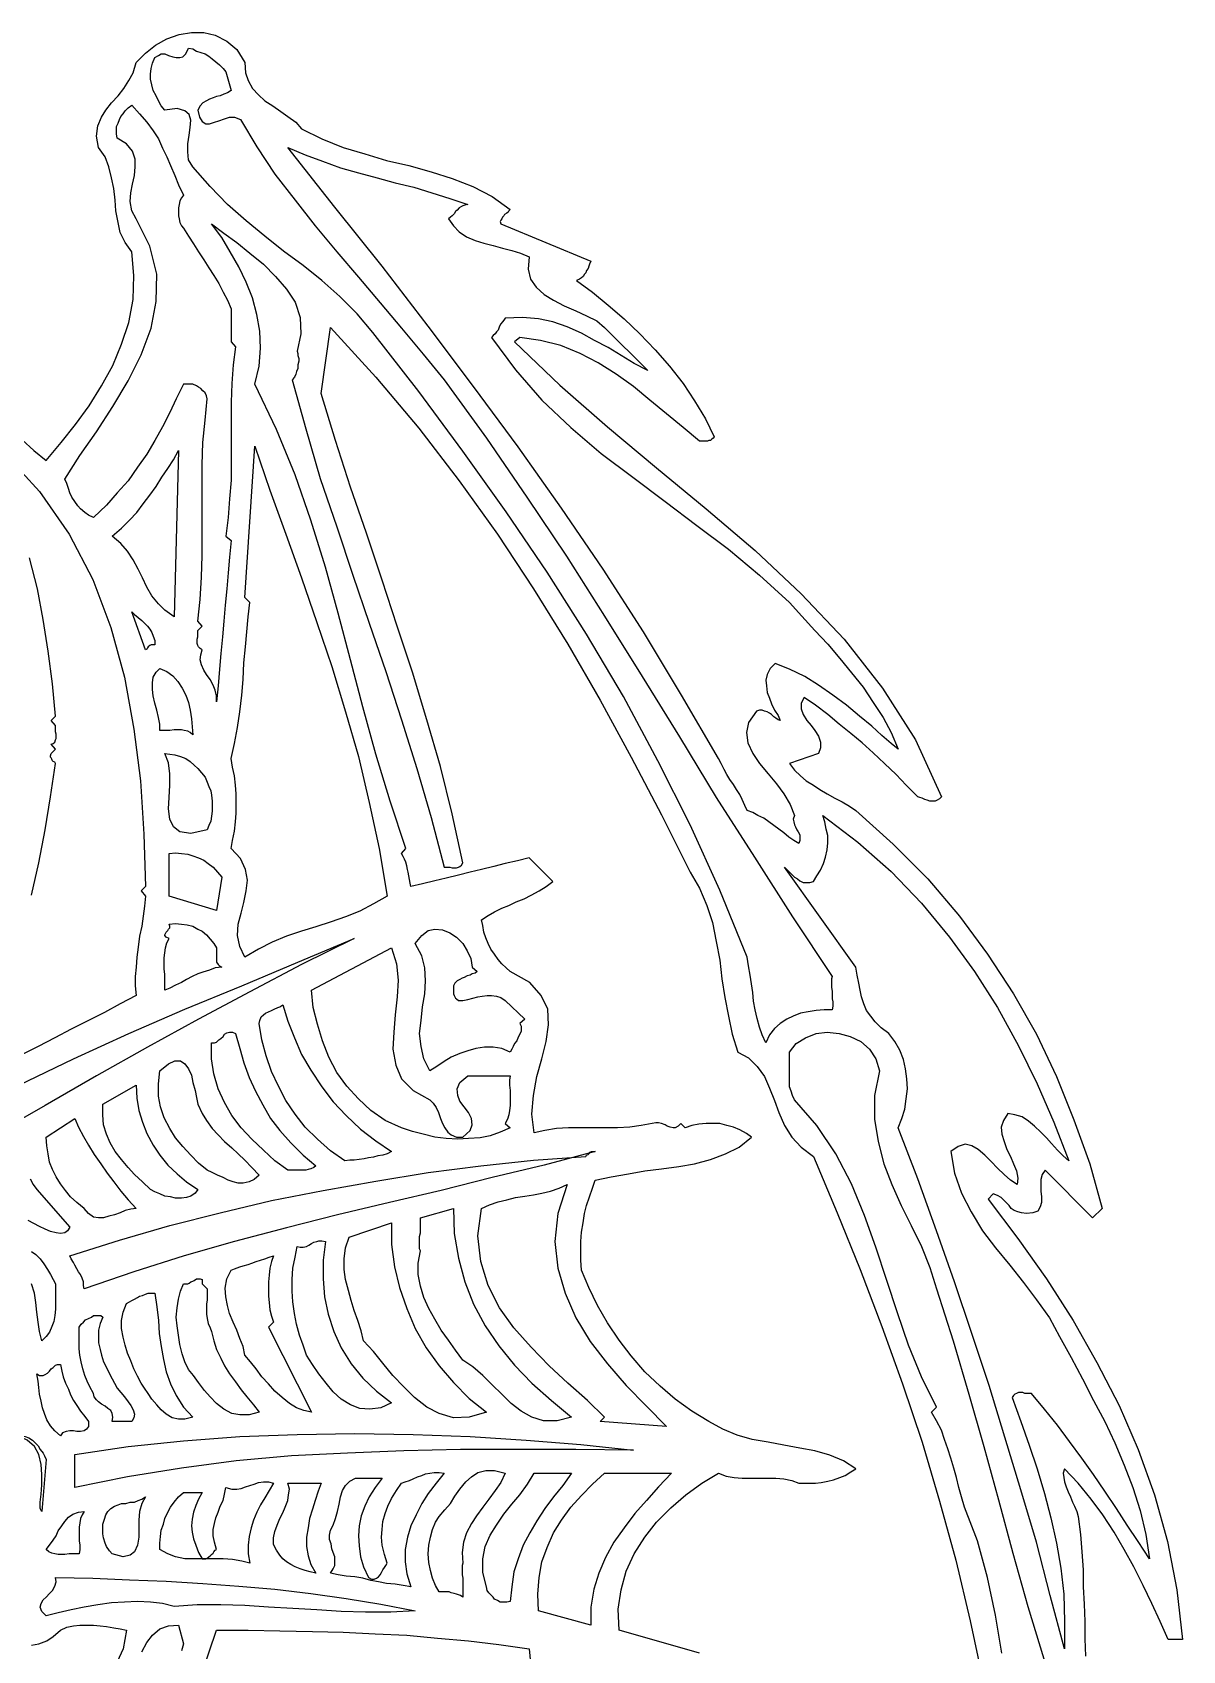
# Model space of a CAD drawing. Extents: x 0.03 to 4.81, y 0.03 to 9.13.
# Drawn here: x 3.158 to 4.756, y 6.879 to 9.127 of the extents above; entities that cross this region are included whole.
import ezdxf

# ---------------------------------------------------------------- set-up
doc = ezdxf.new("R2010")
doc.units = 0
doc.layers.add('1', color=7, linetype='Continuous')

msp = doc.modelspace()

# ---------------------------------------------------------------- linework, layer by layer
for points in [[(3.144, 8.561), (3.16, 8.546), (3.177, 8.532), (3.198, 8.557), (3.218, 8.582), (3.237, 8.608), (3.254, 8.636), (3.27, 8.664), (3.282, 8.694), (3.292, 8.724), (3.298, 8.756), (3.299, 8.789), (3.296, 8.822), (3.287, 8.835), (3.28, 8.849), (3.277, 8.863), (3.274, 8.879), (3.273, 8.894), (3.271, 8.91), (3.268, 8.925), (3.264, 8.94), (3.259, 8.954), (3.25, 8.967), (3.247, 8.983), (3.249, 8.997), (3.254, 9.009), (3.26, 9.019), (3.268, 9.029), (3.277, 9.039), (3.285, 9.049), (3.292, 9.06), (3.298, 9.071), (3.302, 9.085), (3.315, 9.098), (3.329, 9.109), (3.345, 9.118), (3.362, 9.124), (3.379, 9.127), (3.396, 9.127), (3.412, 9.123), (3.428, 9.115), (3.442, 9.103), (3.453, 9.085)], [(3.453, 9.085), (3.454, 9.071), (3.458, 9.06), (3.464, 9.049), (3.472, 9.04), (3.481, 9.032), (3.492, 9.025), (3.503, 9.017), (3.513, 9.01), (3.524, 9.002), (3.532, 8.993), (3.56, 8.979), (3.59, 8.967), (3.62, 8.958), (3.65, 8.949), (3.681, 8.942), (3.712, 8.933), (3.741, 8.924), (3.77, 8.913), (3.797, 8.899), (3.822, 8.881), (3.82, 8.879), (3.819, 8.877), (3.817, 8.876), (3.814, 8.874), (3.813, 8.872), (3.811, 8.87), (3.81, 8.868), (3.809, 8.866), (3.808, 8.864), (3.809, 8.861), (3.934, 8.809), (3.932, 8.805), (3.931, 8.802), (3.93, 8.799), (3.928, 8.796), (3.927, 8.793), (3.925, 8.791), (3.923, 8.788), (3.921, 8.786), (3.918, 8.784), (3.914, 8.782), (3.936, 8.766), (3.958, 8.748), (3.98, 8.729), (4.002, 8.708), (4.023, 8.686), (4.043, 8.663), (4.062, 8.639), (4.078, 8.615), (4.093, 8.59), (4.105, 8.565), (4.104, 8.563), (4.102, 8.562), (4.1, 8.56), (4.098, 8.56), (4.096, 8.559), (4.093, 8.559), (4.091, 8.559), (4.088, 8.559), (4.085, 8.559), (4.062, 8.578), (4.039, 8.597), (4.016, 8.616), (3.993, 8.635), (3.969, 8.652), (3.944, 8.668), (3.919, 8.681), (3.892, 8.692), (3.864, 8.699), (3.835, 8.703), (3.828, 8.697), (3.891, 8.637), (3.957, 8.579), (4.025, 8.522), (4.094, 8.465), (4.162, 8.407), (4.226, 8.347), (4.286, 8.284), (4.339, 8.216), (4.385, 8.144), (4.421, 8.065), (4.418, 8.062), (4.415, 8.06), (4.412, 8.059), (4.408, 8.059), (4.405, 8.059), (4.401, 8.06), (4.398, 8.061), (4.394, 8.063), (4.391, 8.064), (4.388, 8.065), (4.372, 8.081), (4.358, 8.096), (4.342, 8.111), (4.326, 8.126), (4.311, 8.14), (4.295, 8.153), (4.279, 8.166), (4.263, 8.179), (4.246, 8.192), (4.23, 8.203), (4.226, 8.195), (4.226, 8.187), (4.229, 8.179), (4.234, 8.171), (4.24, 8.164), (4.245, 8.157), (4.25, 8.149), (4.253, 8.141), (4.253, 8.133), (4.25, 8.125), (4.21, 8.111), (4.217, 8.102), (4.225, 8.094), (4.233, 8.087), (4.243, 8.081), (4.252, 8.075), (4.262, 8.069), (4.273, 8.063), (4.283, 8.058), (4.293, 8.052), (4.302, 8.046), (4.354, 7.999), (4.402, 7.951), (4.446, 7.899), (4.485, 7.846), (4.521, 7.791), (4.553, 7.735), (4.581, 7.676), (4.605, 7.616), (4.627, 7.555), (4.644, 7.493), (4.631, 7.48), (4.565, 7.546), (4.561, 7.54), (4.559, 7.533), (4.559, 7.525), (4.559, 7.517), (4.56, 7.509), (4.56, 7.501), (4.558, 7.495), (4.555, 7.489), (4.548, 7.487), (4.539, 7.486), (4.532, 7.487), (4.527, 7.488), (4.522, 7.49), (4.518, 7.493), (4.515, 7.497), (4.511, 7.501), (4.508, 7.504), (4.504, 7.508), (4.499, 7.511), (4.493, 7.513), (4.486, 7.506), (4.527, 7.451), (4.567, 7.395), (4.604, 7.337), (4.637, 7.279), (4.668, 7.219), (4.694, 7.158), (4.717, 7.095), (4.735, 7.03), (4.748, 6.963), (4.756, 6.894), (4.736, 6.894), (4.725, 6.919), (4.713, 6.944), (4.701, 6.969), (4.688, 6.995), (4.675, 7.019), (4.661, 7.043), (4.645, 7.067), (4.629, 7.089), (4.611, 7.111), (4.592, 7.131), (4.59, 7.125), (4.591, 7.119), (4.592, 7.113), (4.594, 7.106), (4.597, 7.099), (4.6, 7.092), (4.603, 7.085), (4.606, 7.079), (4.609, 7.072), (4.611, 7.065), (4.614, 7.04), (4.616, 7.016), (4.618, 6.991), (4.618, 6.967), (4.619, 6.943), (4.62, 6.919), (4.62, 6.895), (4.621, 6.871)]]:
    msp.add_lwpolyline(points)
at = {"layer": '1'}
for points in [[(3.427, 9.072), (3.434, 9.046), (3.429, 9.043), (3.424, 9.041), (3.419, 9.039), (3.414, 9.038), (3.409, 9.036), (3.404, 9.034), (3.4, 9.032), (3.395, 9.029), (3.391, 9.025), (3.388, 9.019), (3.39, 9.009), (3.394, 9.003), (3.399, 9), (3.404, 9), (3.411, 9.002), (3.417, 9.004), (3.425, 9.007), (3.432, 9.009), (3.439, 9.009), (3.447, 9.006), (3.47, 8.968), (3.495, 8.93), (3.523, 8.894), (3.551, 8.858), (3.581, 8.822), (3.611, 8.787), (3.641, 8.751), (3.671, 8.716), (3.701, 8.68), (3.73, 8.644), (3.789, 8.563), (3.845, 8.481), (3.9, 8.399), (3.953, 8.316), (4.005, 8.232), (4.057, 8.148), (4.108, 8.064), (4.161, 7.981), (4.214, 7.898), (4.269, 7.815), (4.268, 7.812), (4.268, 7.809), (4.268, 7.805), (4.268, 7.8), (4.269, 7.795), (4.269, 7.79), (4.269, 7.784), (4.27, 7.78), (4.27, 7.774), (4.269, 7.769), (4.258, 7.769), (4.247, 7.768), (4.236, 7.766), (4.225, 7.764), (4.215, 7.76), (4.206, 7.756), (4.197, 7.75), (4.189, 7.743), (4.182, 7.734), (4.177, 7.723), (4.172, 7.734), (4.168, 7.745), (4.165, 7.757), (4.162, 7.769), (4.16, 7.781), (4.159, 7.793), (4.157, 7.805), (4.155, 7.817), (4.153, 7.83), (4.151, 7.842), (4.113, 7.935), (4.072, 8.026), (4.027, 8.115), (3.979, 8.204), (3.928, 8.291), (3.873, 8.377), (3.816, 8.461), (3.756, 8.545), (3.695, 8.628), (3.631, 8.71), (3.609, 8.736), (3.585, 8.76), (3.56, 8.782), (3.534, 8.803), (3.507, 8.823), (3.481, 8.844), (3.455, 8.865), (3.429, 8.888), (3.405, 8.913), (3.381, 8.94), (3.375, 8.95), (3.374, 8.961), (3.374, 8.972), (3.376, 8.984), (3.377, 8.995), (3.378, 9.005), (3.376, 9.013), (3.37, 9.018), (3.359, 9.021), (3.342, 9.019), (3.337, 9.025), (3.333, 9.032), (3.33, 9.039), (3.326, 9.046), (3.324, 9.054), (3.322, 9.062), (3.322, 9.069), (3.323, 9.077), (3.325, 9.084), (3.328, 9.092), (3.333, 9.095), (3.337, 9.097), (3.342, 9.097), (3.347, 9.095), (3.353, 9.093), (3.358, 9.092), (3.363, 9.092), (3.367, 9.093), (3.371, 9.097), (3.375, 9.105), (3.381, 9.104), (3.386, 9.101), (3.392, 9.099), (3.398, 9.097), (3.403, 9.094), (3.408, 9.09), (3.413, 9.086), (3.418, 9.082), (3.423, 9.077), (3.427, 9.072)], [(3.368, 8.901), (3.365, 8.897), (3.363, 8.893), (3.362, 8.888), (3.361, 8.883), (3.361, 8.878), (3.361, 8.872), (3.362, 8.868), (3.363, 8.863), (3.365, 8.858), (3.368, 8.855), (3.375, 8.844), (3.382, 8.833), (3.389, 8.822), (3.396, 8.811), (3.403, 8.8), (3.41, 8.789), (3.417, 8.778), (3.423, 8.766), (3.429, 8.755), (3.434, 8.743), (3.434, 8.74), (3.434, 8.736), (3.434, 8.731), (3.434, 8.726), (3.434, 8.72), (3.434, 8.714), (3.434, 8.708), (3.434, 8.704), (3.434, 8.7), (3.434, 8.697), (3.44, 8.69), (3.437, 8.665), (3.435, 8.639), (3.434, 8.613), (3.434, 8.585), (3.434, 8.559), (3.434, 8.532), (3.434, 8.505), (3.432, 8.479), (3.43, 8.453), (3.427, 8.427), (3.434, 8.421), (3.432, 8.398), (3.43, 8.376), (3.428, 8.354), (3.426, 8.331), (3.424, 8.309), (3.422, 8.287), (3.42, 8.264), (3.418, 8.242), (3.416, 8.219), (3.414, 8.197), (3.414, 8.205), (3.412, 8.213), (3.409, 8.22), (3.405, 8.228), (3.4, 8.235), (3.396, 8.241), (3.393, 8.248), (3.391, 8.255), (3.392, 8.262), (3.394, 8.269), (3.391, 8.271), (3.389, 8.273), (3.388, 8.275), (3.387, 8.278), (3.387, 8.281), (3.387, 8.284), (3.388, 8.287), (3.388, 8.29), (3.388, 8.293), (3.388, 8.296), (3.394, 8.302), (3.388, 8.309), (3.391, 8.339), (3.393, 8.37), (3.394, 8.4), (3.394, 8.432), (3.394, 8.463), (3.394, 8.495), (3.394, 8.526), (3.395, 8.557), (3.398, 8.588), (3.401, 8.618), (3.4, 8.622), (3.398, 8.626), (3.395, 8.629), (3.392, 8.632), (3.389, 8.634), (3.386, 8.636), (3.381, 8.638), (3.377, 8.638), (3.373, 8.638), (3.368, 8.638), (3.358, 8.618), (3.349, 8.599), (3.339, 8.579), (3.328, 8.56), (3.317, 8.541), (3.304, 8.523), (3.291, 8.504), (3.276, 8.487), (3.261, 8.47), (3.243, 8.453), (3.236, 8.456), (3.231, 8.46), (3.225, 8.465), (3.221, 8.469), (3.217, 8.475), (3.213, 8.481), (3.21, 8.487), (3.208, 8.493), (3.206, 8.5), (3.203, 8.506), (3.224, 8.539), (3.247, 8.572), (3.27, 8.607), (3.291, 8.643), (3.309, 8.679), (3.323, 8.716), (3.33, 8.753), (3.331, 8.791), (3.321, 8.83), (3.302, 8.868), (3.296, 8.879), (3.294, 8.892), (3.295, 8.904), (3.297, 8.916), (3.3, 8.928), (3.301, 8.94), (3.301, 8.951), (3.297, 8.962), (3.289, 8.972), (3.276, 8.98), (3.275, 8.986), (3.275, 8.991), (3.275, 8.996), (3.277, 9.001), (3.279, 9.006), (3.281, 9.01), (3.284, 9.014), (3.287, 9.018), (3.291, 9.022), (3.296, 9.026), (3.307, 9.014), (3.317, 9.002), (3.326, 8.99), (3.333, 8.979), (3.339, 8.966), (3.345, 8.954), (3.35, 8.942), (3.356, 8.928), (3.361, 8.915), (3.368, 8.901)], [(3.763, 8.888), (3.759, 8.887), (3.756, 8.886), (3.754, 8.885), (3.751, 8.883), (3.748, 8.88), (3.746, 8.878), (3.744, 8.875), (3.741, 8.872), (3.739, 8.87), (3.736, 8.868), (3.743, 8.858), (3.751, 8.85), (3.761, 8.843), (3.773, 8.838), (3.785, 8.834), (3.798, 8.831), (3.811, 8.827), (3.824, 8.824), (3.836, 8.82), (3.848, 8.815), (3.847, 8.798), (3.85, 8.784), (3.858, 8.773), (3.869, 8.763), (3.882, 8.755), (3.897, 8.747), (3.913, 8.74), (3.928, 8.733), (3.942, 8.726), (3.953, 8.717), (4.013, 8.657), (3.994, 8.667), (3.976, 8.678), (3.958, 8.689), (3.939, 8.699), (3.921, 8.709), (3.901, 8.718), (3.881, 8.725), (3.861, 8.729), (3.839, 8.731), (3.815, 8.73), (3.813, 8.727), (3.811, 8.725), (3.809, 8.722), (3.807, 8.719), (3.806, 8.716), (3.805, 8.713), (3.803, 8.711), (3.801, 8.708), (3.798, 8.706), (3.796, 8.703), (3.829, 8.658), (3.866, 8.616), (3.906, 8.578), (3.948, 8.542), (3.992, 8.509), (4.037, 8.475), (4.081, 8.442), (4.125, 8.409), (4.168, 8.373), (4.21, 8.335), (4.227, 8.316), (4.245, 8.296), (4.263, 8.277), (4.28, 8.257), (4.296, 8.237), (4.312, 8.217), (4.326, 8.196), (4.34, 8.175), (4.351, 8.154), (4.361, 8.131), (4.351, 8.139), (4.338, 8.15), (4.324, 8.163), (4.307, 8.177), (4.289, 8.192), (4.27, 8.206), (4.25, 8.22), (4.231, 8.232), (4.21, 8.242), (4.19, 8.25), (4.183, 8.243), (4.179, 8.235), (4.177, 8.227), (4.178, 8.219), (4.179, 8.21), (4.182, 8.202), (4.185, 8.194), (4.189, 8.185), (4.194, 8.178), (4.197, 8.171), (4.194, 8.172), (4.191, 8.174), (4.188, 8.176), (4.185, 8.179), (4.182, 8.181), (4.179, 8.183), (4.175, 8.184), (4.172, 8.185), (4.168, 8.185), (4.164, 8.184), (4.153, 8.168), (4.15, 8.154), (4.152, 8.14), (4.159, 8.125), (4.168, 8.111), (4.18, 8.097), (4.192, 8.083), (4.202, 8.069), (4.211, 8.054), (4.217, 8.039), (4.215, 8.034), (4.216, 8.03), (4.217, 8.026), (4.218, 8.023), (4.22, 8.019), (4.222, 8.016), (4.224, 8.012), (4.224, 8.009), (4.224, 8.004), (4.223, 8), (4.216, 8.004), (4.209, 8.009), (4.202, 8.015), (4.195, 8.02), (4.188, 8.025), (4.181, 8.03), (4.174, 8.035), (4.166, 8.039), (4.159, 8.043), (4.151, 8.046), (4.148, 8.053), (4.144, 8.061), (4.141, 8.068), (4.136, 8.075), (4.132, 8.082), (4.127, 8.089), (4.123, 8.096), (4.119, 8.103), (4.115, 8.111), (4.111, 8.118), (4.06, 8.206), (4.007, 8.294), (3.951, 8.381), (3.893, 8.466), (3.833, 8.551), (3.771, 8.635), (3.708, 8.719), (3.644, 8.802), (3.578, 8.884), (3.513, 8.967), (3.537, 8.957), (3.561, 8.948), (3.586, 8.939), (3.611, 8.932), (3.637, 8.925), (3.662, 8.918), (3.688, 8.912), (3.713, 8.904), (3.738, 8.896), (3.763, 8.888)], [(4.085, 6.875), (3.973, 6.907), (3.972, 6.936), (3.976, 6.963), (3.983, 6.989), (3.994, 7.013), (4.009, 7.036), (4.025, 7.057), (4.045, 7.077), (4.066, 7.095), (4.088, 7.111), (4.111, 7.125), (4.122, 7.121), (4.133, 7.119), (4.144, 7.118), (4.155, 7.118), (4.167, 7.118), (4.179, 7.118), (4.191, 7.118), (4.202, 7.117), (4.213, 7.115), (4.223, 7.111), (4.23, 7.111), (4.238, 7.111), (4.246, 7.111), (4.254, 7.112), (4.263, 7.114), (4.271, 7.116), (4.28, 7.119), (4.287, 7.122), (4.295, 7.127), (4.302, 7.131), (4.285, 7.142), (4.266, 7.15), (4.245, 7.156), (4.224, 7.16), (4.202, 7.164), (4.18, 7.168), (4.158, 7.172), (4.137, 7.178), (4.117, 7.186), (4.098, 7.197), (4.074, 7.211), (4.051, 7.228), (4.03, 7.246), (4.009, 7.266), (3.99, 7.288), (3.973, 7.31), (3.957, 7.334), (3.943, 7.358), (3.931, 7.383), (3.921, 7.407), (3.92, 7.421), (3.92, 7.435), (3.92, 7.447), (3.921, 7.46), (3.923, 7.473), (3.925, 7.486), (3.928, 7.497), (3.932, 7.509), (3.936, 7.521), (3.94, 7.532), (3.962, 7.537), (3.986, 7.541), (4.009, 7.545), (4.032, 7.548), (4.056, 7.551), (4.078, 7.555), (4.1, 7.561), (4.121, 7.569), (4.14, 7.578), (4.157, 7.592), (4.15, 7.597), (4.141, 7.602), (4.132, 7.606), (4.123, 7.608), (4.113, 7.611), (4.104, 7.611), (4.094, 7.611), (4.084, 7.61), (4.074, 7.608), (4.065, 7.605), (4.059, 7.611), (4.055, 7.607), (4.051, 7.605), (4.048, 7.605), (4.044, 7.606), (4.04, 7.607), (4.037, 7.609), (4.032, 7.611), (4.028, 7.612), (4.024, 7.612), (4.019, 7.611), (4.004, 7.608), (3.988, 7.606), (3.971, 7.605), (3.954, 7.605), (3.937, 7.605), (3.92, 7.605), (3.903, 7.605), (3.886, 7.604), (3.87, 7.601), (3.855, 7.598), (3.852, 7.624), (3.854, 7.65), (3.859, 7.676), (3.866, 7.701), (3.872, 7.725), (3.875, 7.748), (3.874, 7.77), (3.865, 7.789), (3.849, 7.807), (3.822, 7.822), (3.816, 7.827), (3.81, 7.833), (3.805, 7.839), (3.8, 7.846), (3.795, 7.853), (3.791, 7.861), (3.788, 7.869), (3.785, 7.877), (3.784, 7.886), (3.782, 7.894), (3.791, 7.9), (3.8, 7.905), (3.81, 7.91), (3.82, 7.914), (3.83, 7.919), (3.841, 7.923), (3.851, 7.928), (3.862, 7.934), (3.872, 7.94), (3.881, 7.947), (3.848, 7.98), (3.832, 7.976), (3.815, 7.972), (3.799, 7.968), (3.782, 7.964), (3.766, 7.96), (3.75, 7.956), (3.733, 7.952), (3.717, 7.948), (3.7, 7.944), (3.684, 7.94), (3.683, 7.945), (3.682, 7.95), (3.681, 7.955), (3.68, 7.96), (3.679, 7.964), (3.678, 7.969), (3.677, 7.974), (3.675, 7.978), (3.673, 7.982), (3.671, 7.986), (3.677, 7.993), (3.655, 8.059), (3.635, 8.124), (3.617, 8.19), (3.6, 8.255), (3.583, 8.32), (3.565, 8.384), (3.545, 8.449), (3.523, 8.512), (3.497, 8.575), (3.467, 8.638), (3.473, 8.663), (3.475, 8.688), (3.474, 8.712), (3.47, 8.735), (3.464, 8.758), (3.455, 8.78), (3.445, 8.801), (3.433, 8.822), (3.421, 8.842), (3.407, 8.861), (3.424, 8.848), (3.442, 8.835), (3.46, 8.82), (3.479, 8.805), (3.496, 8.788), (3.511, 8.77), (3.523, 8.752), (3.53, 8.731), (3.531, 8.708), (3.526, 8.684)], [(3.526, 8.684), (3.527, 8.681), (3.527, 8.678), (3.528, 8.674), (3.528, 8.67), (3.527, 8.665), (3.527, 8.66), (3.525, 8.656), (3.524, 8.652), (3.522, 8.648), (3.519, 8.644), (3.538, 8.576), (3.558, 8.507), (3.581, 8.44), (3.603, 8.373), (3.626, 8.306), (3.649, 8.239), (3.671, 8.172), (3.692, 8.104), (3.712, 8.036), (3.73, 7.967), (3.733, 7.967), (3.736, 7.967), (3.738, 7.967), (3.741, 7.966), (3.745, 7.966), (3.747, 7.966), (3.75, 7.967), (3.752, 7.968), (3.754, 7.97), (3.756, 7.973), (3.741, 8.041), (3.725, 8.107), (3.706, 8.172), (3.686, 8.238), (3.665, 8.302), (3.644, 8.366), (3.622, 8.431), (3.6, 8.495), (3.579, 8.56), (3.559, 8.625), (3.572, 8.717), (3.635, 8.648), (3.695, 8.577), (3.751, 8.504), (3.804, 8.43), (3.854, 8.354), (3.902, 8.277), (3.947, 8.199), (3.99, 8.12), (4.032, 8.04), (4.072, 7.96), (4.085, 7.938), (4.095, 7.914), (4.103, 7.89), (4.108, 7.864), (4.113, 7.838), (4.116, 7.812), (4.12, 7.786), (4.125, 7.76), (4.13, 7.735), (4.138, 7.71), (4.153, 7.702), (4.165, 7.69), (4.175, 7.676), (4.182, 7.66), (4.189, 7.643), (4.195, 7.626), (4.203, 7.608), (4.213, 7.592), (4.226, 7.578), (4.243, 7.565), (4.276, 7.487), (4.308, 7.408), (4.338, 7.329), (4.367, 7.249), (4.394, 7.168), (4.418, 7.086), (4.441, 7.004), (4.461, 6.92), (4.479, 6.835)], [(3.355, 8.315), (3.342, 8.324), (3.333, 8.333), (3.324, 8.344), (3.317, 8.356), (3.311, 8.369), (3.305, 8.381), (3.298, 8.394), (3.29, 8.406), (3.281, 8.417), (3.269, 8.427), (3.282, 8.438), (3.293, 8.449), (3.303, 8.46), (3.312, 8.472), (3.321, 8.484), (3.33, 8.496), (3.338, 8.509), (3.346, 8.521), (3.354, 8.533), (3.361, 8.546), (3.355, 8.315)], [(3.651, 7.927), (3.632, 7.916), (3.613, 7.906), (3.593, 7.898), (3.573, 7.891), (3.552, 7.884), (3.532, 7.878), (3.511, 7.871), (3.491, 7.863), (3.472, 7.853), (3.453, 7.842), (3.446, 7.857), (3.443, 7.872), (3.444, 7.888), (3.448, 7.903), (3.452, 7.918), (3.455, 7.934), (3.457, 7.949), (3.454, 7.964), (3.447, 7.979), (3.434, 7.993), (3.436, 8.004), (3.439, 8.017), (3.44, 8.03), (3.441, 8.042), (3.441, 8.055), (3.441, 8.069), (3.44, 8.081), (3.439, 8.094), (3.436, 8.106), (3.434, 8.118), (3.439, 8.139), (3.443, 8.161), (3.446, 8.183), (3.449, 8.206), (3.451, 8.228), (3.452, 8.251), (3.454, 8.273), (3.456, 8.294), (3.458, 8.315), (3.46, 8.335), (3.453, 8.342), (3.467, 8.552), (3.488, 8.491), (3.51, 8.43), (3.532, 8.369), (3.553, 8.307), (3.574, 8.246), (3.593, 8.183), (3.611, 8.121), (3.626, 8.057), (3.64, 7.993), (3.651, 7.927)], [(3.119, 8.543), (3.168, 8.489), (3.209, 8.43), (3.242, 8.367), (3.267, 8.3), (3.286, 8.231), (3.299, 8.159), (3.308, 8.087), (3.313, 8.013), (3.315, 7.94)], [(3.157, 7.928), (3.167, 7.973), (3.176, 8.019), (3.183, 8.065), (3.19, 8.111), (3.189, 8.113), (3.187, 8.114), (3.186, 8.115), (3.185, 8.117), (3.184, 8.119), (3.183, 8.12), (3.183, 8.122), (3.184, 8.125), (3.19, 8.131), (3.184, 8.138), (3.187, 8.139), (3.189, 8.141), (3.19, 8.144), (3.191, 8.146), (3.191, 8.149), (3.191, 8.152), (3.19, 8.155), (3.19, 8.158), (3.19, 8.161), (3.19, 8.164), (3.184, 8.171), (3.19, 8.177), (3.186, 8.222), (3.18, 8.267), (3.173, 8.311), (3.165, 8.354), (3.154, 8.397)], [(3.328, 8.276), (3.326, 8.276), (3.324, 8.276), (3.323, 8.276), (3.321, 8.275), (3.319, 8.273), (3.318, 8.272), (3.317, 8.27), (3.315, 8.269), (3.296, 8.322), (3.3, 8.318), (3.305, 8.314), (3.31, 8.31), (3.314, 8.306), (3.318, 8.302), (3.321, 8.298), (3.324, 8.293), (3.326, 8.288), (3.328, 8.282), (3.328, 8.276)], [(3.381, 8.151), (3.377, 8.154), (3.374, 8.156), (3.369, 8.157), (3.365, 8.158), (3.36, 8.158), (3.355, 8.158), (3.349, 8.157), (3.344, 8.157), (3.34, 8.157), (3.335, 8.157), (3.335, 8.166), (3.333, 8.175), (3.331, 8.185), (3.328, 8.195), (3.326, 8.205), (3.325, 8.214), (3.325, 8.223), (3.326, 8.231), (3.33, 8.238), (3.335, 8.243), (3.345, 8.239), (3.353, 8.233), (3.36, 8.225), (3.366, 8.216), (3.371, 8.206), (3.375, 8.196), (3.377, 8.185), (3.379, 8.173), (3.38, 8.162), (3.381, 8.151)], [(3.401, 8.085), (3.403, 8.079), (3.406, 8.073), (3.407, 8.067), (3.408, 8.059), (3.408, 8.052), (3.408, 8.045), (3.407, 8.038), (3.406, 8.031), (3.403, 8.025), (3.401, 8.019), (3.378, 8.014), (3.363, 8.016), (3.354, 8.023), (3.349, 8.034), (3.347, 8.048), (3.348, 8.064), (3.349, 8.081), (3.349, 8.097), (3.347, 8.112), (3.342, 8.125), (3.349, 8.124), (3.356, 8.123), (3.364, 8.121), (3.371, 8.118), (3.377, 8.114), (3.383, 8.109), (3.388, 8.104), (3.393, 8.098), (3.398, 8.092), (3.401, 8.085)], [(4.598, 7.559), (4.59, 7.566), (4.582, 7.574), (4.574, 7.583), (4.567, 7.591), (4.559, 7.599), (4.55, 7.607), (4.542, 7.614), (4.533, 7.62), (4.523, 7.623), (4.513, 7.625), (4.507, 7.615), (4.504, 7.606), (4.505, 7.596), (4.508, 7.586), (4.512, 7.575), (4.517, 7.565), (4.521, 7.555), (4.525, 7.545), (4.527, 7.535), (4.526, 7.526), (4.517, 7.532), (4.508, 7.54), (4.499, 7.549), (4.49, 7.558), (4.481, 7.567), (4.472, 7.575), (4.463, 7.58), (4.454, 7.582), (4.444, 7.579), (4.434, 7.572), (4.439, 7.542), (4.449, 7.514), (4.462, 7.488), (4.478, 7.462), (4.496, 7.438), (4.516, 7.414), (4.535, 7.39), (4.553, 7.366), (4.571, 7.341), (4.585, 7.315), (4.601, 7.286), (4.617, 7.256), (4.632, 7.226), (4.648, 7.197), (4.662, 7.167), (4.675, 7.136), (4.687, 7.105), (4.697, 7.073), (4.705, 7.04), (4.71, 7.006), (4.694, 7.03), (4.679, 7.053), (4.664, 7.076), (4.648, 7.1), (4.632, 7.123), (4.616, 7.146), (4.599, 7.169), (4.582, 7.192), (4.564, 7.214), (4.546, 7.236), (4.543, 7.236), (4.54, 7.236), (4.537, 7.236), (4.534, 7.237), (4.531, 7.237), (4.528, 7.237), (4.525, 7.236), (4.523, 7.235), (4.521, 7.233), (4.519, 7.23), (4.531, 7.197), (4.543, 7.164), (4.554, 7.131), (4.564, 7.097), (4.573, 7.063), (4.581, 7.028), (4.587, 6.993), (4.591, 6.957), (4.592, 6.919), (4.592, 6.881), (4.572, 6.955), (4.553, 7.029), (4.531, 7.102), (4.509, 7.175), (4.487, 7.247), (4.463, 7.319), (4.439, 7.391), (4.414, 7.462), (4.388, 7.534), (4.361, 7.605), (4.366, 7.618), (4.37, 7.631), (4.372, 7.645), (4.374, 7.659), (4.373, 7.673), (4.371, 7.687), (4.368, 7.7), (4.363, 7.713), (4.356, 7.725), (4.348, 7.736), (4.337, 7.744), (4.329, 7.752), (4.323, 7.76), (4.317, 7.768), (4.313, 7.777), (4.31, 7.787), (4.308, 7.796), (4.306, 7.806), (4.304, 7.817), (4.302, 7.828), (4.203, 7.967), (4.207, 7.963), (4.21, 7.96), (4.214, 7.956), (4.217, 7.953), (4.221, 7.951), (4.224, 7.948), (4.229, 7.946), (4.233, 7.946), (4.238, 7.946), (4.243, 7.947), (4.248, 7.955), (4.253, 7.963), (4.257, 7.972), (4.26, 7.981), (4.262, 7.991), (4.263, 8.001), (4.263, 8.011), (4.261, 8.02), (4.259, 8.03), (4.256, 8.039), (4.305, 8.002), (4.351, 7.961), (4.393, 7.917), (4.432, 7.87), (4.467, 7.822), (4.499, 7.772), (4.528, 7.719), (4.554, 7.666), (4.577, 7.613), (4.598, 7.559)], [(3.421, 7.953), (3.414, 7.907), (3.348, 7.927), (3.348, 7.986), (3.357, 7.987), (3.365, 7.986), (3.374, 7.985), (3.381, 7.983), (3.389, 7.98), (3.396, 7.977), (3.402, 7.972), (3.409, 7.967), (3.415, 7.96), (3.421, 7.953)], [(3.315, 7.94), (3.309, 7.934), (3.315, 7.927), (3.314, 7.913), (3.312, 7.899), (3.31, 7.885), (3.307, 7.871), (3.305, 7.856), (3.303, 7.842), (3.302, 7.828), (3.301, 7.815), (3.301, 7.802), (3.302, 7.789), (3.28, 7.777), (3.258, 7.765), (3.236, 7.754), (3.212, 7.742), (3.189, 7.73), (3.166, 7.718), (3.142, 7.706)], [(3.414, 7.855), (3.414, 7.852), (3.414, 7.849), (3.414, 7.846), (3.414, 7.843), (3.414, 7.84), (3.414, 7.837), (3.414, 7.835), (3.416, 7.832), (3.418, 7.83), (3.421, 7.828), (3.412, 7.827), (3.404, 7.824), (3.395, 7.821), (3.388, 7.819), (3.38, 7.815), (3.372, 7.811), (3.365, 7.807), (3.357, 7.803), (3.349, 7.799), (3.342, 7.796), (3.342, 7.803), (3.342, 7.81), (3.342, 7.818), (3.341, 7.826), (3.341, 7.833), (3.341, 7.841), (3.342, 7.848), (3.343, 7.855), (3.345, 7.862), (3.348, 7.868), (3.344, 7.87), (3.342, 7.872), (3.342, 7.873), (3.343, 7.875), (3.344, 7.877), (3.346, 7.879), (3.347, 7.881), (3.349, 7.883), (3.349, 7.885), (3.348, 7.888), (3.357, 7.889), (3.365, 7.888), (3.373, 7.887), (3.381, 7.885), (3.388, 7.881), (3.394, 7.878), (3.4, 7.873), (3.405, 7.867), (3.41, 7.861), (3.414, 7.855)], [(3.769, 7.828), (3.776, 7.822), (3.773, 7.82), (3.769, 7.819), (3.766, 7.817), (3.762, 7.816), (3.758, 7.814), (3.755, 7.813), (3.752, 7.811), (3.748, 7.809), (3.745, 7.806), (3.743, 7.802), (3.743, 7.799), (3.743, 7.796), (3.743, 7.794), (3.743, 7.791), (3.744, 7.789), (3.745, 7.787), (3.746, 7.785), (3.747, 7.784), (3.75, 7.782), (3.756, 7.782), (3.763, 7.783), (3.77, 7.785), (3.777, 7.787), (3.783, 7.788), (3.79, 7.789), (3.796, 7.789), (3.803, 7.788), (3.809, 7.786), (3.815, 7.782), (3.842, 7.756), (3.835, 7.75), (3.837, 7.746), (3.837, 7.743), (3.837, 7.739), (3.835, 7.735), (3.833, 7.731), (3.831, 7.726), (3.828, 7.722), (3.826, 7.718), (3.824, 7.714), (3.822, 7.71), (3.81, 7.715), (3.798, 7.717), (3.786, 7.717), (3.774, 7.715), (3.763, 7.712), (3.752, 7.708), (3.74, 7.703), (3.73, 7.697), (3.72, 7.69), (3.71, 7.684), (3.702, 7.701), (3.698, 7.718), (3.696, 7.736), (3.698, 7.754), (3.7, 7.773), (3.703, 7.791), (3.704, 7.809), (3.703, 7.827), (3.699, 7.844), (3.69, 7.861), (3.699, 7.872), (3.708, 7.879), (3.717, 7.881), (3.728, 7.88), (3.738, 7.876), (3.747, 7.87), (3.756, 7.861), (3.762, 7.851), (3.767, 7.84), (3.769, 7.828)], [(2.894, 7.473), (2.848, 7.48), (2.918, 7.532), (2.99, 7.58), (3.064, 7.624), (3.139, 7.664), (3.215, 7.701), (3.292, 7.736), (3.37, 7.77), (3.449, 7.802), (3.527, 7.835), (3.605, 7.868), (3.532, 7.832), (3.46, 7.794), (3.389, 7.756), (3.318, 7.717), (3.247, 7.677), (3.176, 7.636), (3.106, 7.596), (3.035, 7.555), (2.965, 7.514), (2.894, 7.473)], [(3.71, 7.644), (3.715, 7.639), (3.719, 7.633), (3.722, 7.626), (3.725, 7.618), (3.728, 7.611), (3.731, 7.605), (3.735, 7.599), (3.74, 7.595), (3.747, 7.592), (3.756, 7.592), (3.766, 7.601), (3.769, 7.609), (3.768, 7.618), (3.764, 7.626), (3.758, 7.634), (3.752, 7.642), (3.749, 7.65), (3.748, 7.659), (3.752, 7.668), (3.763, 7.677), (3.822, 7.677), (3.821, 7.671), (3.821, 7.664), (3.822, 7.657), (3.822, 7.65), (3.822, 7.643), (3.822, 7.636), (3.821, 7.629), (3.82, 7.623), (3.818, 7.617), (3.815, 7.611), (3.822, 7.605), (3.808, 7.599), (3.794, 7.594), (3.78, 7.591), (3.764, 7.59), (3.749, 7.589), (3.733, 7.59), (3.717, 7.592), (3.701, 7.596), (3.686, 7.6), (3.671, 7.605), (3.648, 7.615), (3.628, 7.629), (3.611, 7.645), (3.595, 7.663), (3.581, 7.682), (3.57, 7.703), (3.561, 7.726), (3.554, 7.749), (3.548, 7.772), (3.546, 7.796), (3.657, 7.855), (3.664, 7.833), (3.666, 7.81), (3.665, 7.787), (3.662, 7.762), (3.66, 7.738), (3.659, 7.714), (3.663, 7.692), (3.671, 7.673), (3.687, 7.657), (3.71, 7.644)], [(3.657, 7.572), (3.651, 7.569), (3.645, 7.567), (3.638, 7.566), (3.632, 7.564), (3.625, 7.563), (3.619, 7.562), (3.612, 7.561), (3.605, 7.56), (3.599, 7.56), (3.592, 7.559), (3.572, 7.573), (3.554, 7.589), (3.537, 7.606), (3.523, 7.624), (3.51, 7.643), (3.5, 7.663), (3.49, 7.683), (3.483, 7.705), (3.477, 7.727), (3.473, 7.75), (3.474, 7.754), (3.476, 7.759), (3.479, 7.762), (3.482, 7.764), (3.486, 7.766), (3.49, 7.768), (3.494, 7.77), (3.499, 7.772), (3.502, 7.773), (3.506, 7.776), (3.513, 7.753), (3.522, 7.73), (3.532, 7.707), (3.545, 7.685), (3.56, 7.662), (3.576, 7.641), (3.594, 7.622), (3.614, 7.603), (3.635, 7.587), (3.657, 7.572)], [(3.44, 7.736), (3.446, 7.715), (3.452, 7.695), (3.459, 7.675), (3.468, 7.656), (3.478, 7.637), (3.489, 7.618), (3.502, 7.601), (3.517, 7.584), (3.534, 7.567), (3.552, 7.552), (3.549, 7.55), (3.545, 7.548), (3.541, 7.547), (3.538, 7.546), (3.534, 7.546), (3.53, 7.546), (3.525, 7.546), (3.521, 7.546), (3.517, 7.546), (3.513, 7.546), (3.495, 7.559), (3.479, 7.574), (3.463, 7.589), (3.448, 7.605), (3.435, 7.622), (3.425, 7.64), (3.416, 7.659), (3.41, 7.68), (3.407, 7.701), (3.407, 7.723), (3.411, 7.723), (3.414, 7.724), (3.417, 7.727), (3.42, 7.729), (3.423, 7.732), (3.425, 7.735), (3.428, 7.737), (3.432, 7.738), (3.436, 7.738), (3.44, 7.736)], [(4.505, 6.875), (4.496, 6.928), (4.485, 6.98), (4.471, 7.031), (4.453, 7.078), (4.449, 7.092), (4.445, 7.105), (4.442, 7.119), (4.438, 7.132), (4.434, 7.146), (4.43, 7.159), (4.425, 7.172), (4.421, 7.185), (4.414, 7.198), (4.407, 7.21), (4.414, 7.217), (4.393, 7.259), (4.375, 7.303), (4.36, 7.348), (4.345, 7.393), (4.33, 7.439), (4.314, 7.483), (4.296, 7.527), (4.274, 7.569), (4.248, 7.608), (4.217, 7.644), (4.214, 7.65), (4.212, 7.656), (4.21, 7.662), (4.21, 7.669), (4.21, 7.675), (4.21, 7.682), (4.21, 7.689), (4.21, 7.696), (4.21, 7.703), (4.21, 7.71), (4.219, 7.722), (4.232, 7.73), (4.247, 7.736), (4.262, 7.738), (4.279, 7.736), (4.294, 7.732), (4.309, 7.725), (4.321, 7.714), (4.33, 7.701), (4.335, 7.684)], [(3.388, 7.638), (3.394, 7.625), (3.4, 7.615), (3.408, 7.604), (3.416, 7.595), (3.425, 7.586), (3.435, 7.577), (3.444, 7.569), (3.453, 7.56), (3.463, 7.55), (3.473, 7.539), (3.466, 7.533), (3.459, 7.53), (3.451, 7.528), (3.444, 7.528), (3.437, 7.53), (3.43, 7.532), (3.423, 7.536), (3.415, 7.539), (3.408, 7.543), (3.401, 7.546), (3.389, 7.556), (3.378, 7.567), (3.367, 7.579), (3.357, 7.591), (3.349, 7.604), (3.341, 7.619), (3.336, 7.634), (3.333, 7.649), (3.333, 7.666), (3.335, 7.684), (3.347, 7.694), (3.356, 7.698), (3.364, 7.698), (3.37, 7.694), (3.375, 7.687), (3.379, 7.678), (3.381, 7.668), (3.384, 7.657), (3.386, 7.647), (3.388, 7.638)], [(4.335, 7.684), (4.328, 7.65), (4.328, 7.617), (4.333, 7.586), (4.341, 7.555), (4.352, 7.526), (4.365, 7.497), (4.379, 7.469), (4.393, 7.44), (4.405, 7.411), (4.414, 7.381), (4.437, 7.309), (4.459, 7.235), (4.48, 7.162), (4.5, 7.088), (4.52, 7.014), (4.541, 6.94), (4.563, 6.867)], [(3.388, 7.519), (3.384, 7.514), (3.378, 7.51), (3.372, 7.508), (3.365, 7.507), (3.357, 7.507), (3.35, 7.509), (3.342, 7.51), (3.335, 7.513), (3.328, 7.516), (3.322, 7.519), (3.311, 7.53), (3.3, 7.54), (3.291, 7.55), (3.282, 7.561), (3.273, 7.572), (3.266, 7.584), (3.261, 7.596), (3.257, 7.609), (3.256, 7.623), (3.256, 7.638), (3.302, 7.664), (3.303, 7.646), (3.306, 7.629), (3.311, 7.613), (3.317, 7.597), (3.326, 7.581), (3.335, 7.567), (3.346, 7.553), (3.359, 7.541), (3.372, 7.53), (3.388, 7.519)], [(3.302, 7.493), (3.295, 7.492), (3.287, 7.49), (3.28, 7.487), (3.272, 7.484), (3.264, 7.482), (3.257, 7.48), (3.25, 7.48), (3.243, 7.481), (3.236, 7.486), (3.23, 7.493), (3.22, 7.501), (3.211, 7.509), (3.204, 7.518), (3.197, 7.527), (3.191, 7.537), (3.186, 7.547), (3.182, 7.557), (3.18, 7.569), (3.178, 7.58), (3.177, 7.592), (3.217, 7.618), (3.222, 7.606), (3.229, 7.593), (3.236, 7.581), (3.244, 7.568), (3.253, 7.555), (3.262, 7.542), (3.271, 7.53), (3.281, 7.517), (3.291, 7.505), (3.302, 7.493)], [(3.927, 7.565), (3.928, 7.567), (3.93, 7.568), (3.931, 7.569), (3.933, 7.571), (3.935, 7.572), (3.936, 7.572), (3.938, 7.572), (3.94, 7.572), (3.869, 7.553), (3.797, 7.536), (3.726, 7.518), (3.654, 7.501), (3.582, 7.484), (3.511, 7.466), (3.439, 7.447), (3.369, 7.427), (3.299, 7.405), (3.23, 7.381), (3.229, 7.386), (3.229, 7.391), (3.227, 7.396), (3.225, 7.401), (3.222, 7.405), (3.22, 7.409), (3.217, 7.414), (3.215, 7.418), (3.212, 7.423), (3.21, 7.427), (3.279, 7.449), (3.349, 7.469), (3.419, 7.487), (3.49, 7.504), (3.562, 7.518), (3.635, 7.531), (3.708, 7.543), (3.781, 7.552), (3.854, 7.56), (3.927, 7.565)], [(3.155, 7.534), (3.159, 7.526), (3.164, 7.519)], [(3.164, 7.519), (3.21, 7.467), (3.207, 7.462), (3.203, 7.459), (3.197, 7.458), (3.191, 7.459), (3.183, 7.461), (3.176, 7.464), (3.168, 7.468), (3.16, 7.472), (3.152, 7.476)], [(3.901, 7.526), (3.888, 7.486), (3.884, 7.447), (3.888, 7.41), (3.898, 7.375), (3.913, 7.341), (3.933, 7.308), (3.957, 7.277), (3.983, 7.247), (4.011, 7.218), (4.039, 7.19), (3.947, 7.197), (3.953, 7.203), (3.929, 7.226), (3.902, 7.25), (3.876, 7.274), (3.851, 7.3), (3.827, 7.327), (3.807, 7.355), (3.791, 7.386), (3.781, 7.419), (3.777, 7.455), (3.782, 7.493), (3.793, 7.498), (3.805, 7.502), (3.817, 7.505), (3.829, 7.508), (3.842, 7.51), (3.854, 7.512), (3.866, 7.514), (3.878, 7.517), (3.89, 7.521), (3.901, 7.526)], [(3.907, 7.203), (3.887, 7.198), (3.868, 7.198), (3.852, 7.203), (3.837, 7.211), (3.823, 7.222), (3.81, 7.235), (3.797, 7.248), (3.784, 7.261), (3.77, 7.273), (3.756, 7.282), (3.746, 7.296), (3.736, 7.31), (3.726, 7.324), (3.717, 7.339), (3.709, 7.354), (3.702, 7.369), (3.697, 7.385), (3.694, 7.401), (3.694, 7.417), (3.697, 7.434), (3.696, 7.437), (3.696, 7.44), (3.696, 7.444), (3.696, 7.449), (3.696, 7.454), (3.697, 7.459), (3.697, 7.465), (3.697, 7.469), (3.697, 7.475), (3.697, 7.48), (3.743, 7.493), (3.744, 7.458), (3.75, 7.424), (3.759, 7.391), (3.771, 7.36), (3.787, 7.33), (3.806, 7.302), (3.828, 7.275), (3.852, 7.25), (3.879, 7.226), (3.907, 7.203)], [(3.789, 7.21), (3.765, 7.203), (3.743, 7.202), (3.723, 7.208), (3.706, 7.217), (3.689, 7.23), (3.674, 7.245), (3.659, 7.261), (3.645, 7.278), (3.632, 7.294), (3.618, 7.309), (3.615, 7.323), (3.61, 7.337), (3.605, 7.351), (3.601, 7.365), (3.597, 7.379), (3.593, 7.394), (3.591, 7.408), (3.591, 7.423), (3.593, 7.438), (3.598, 7.453), (3.657, 7.473), (3.657, 7.443), (3.661, 7.412), (3.668, 7.383), (3.678, 7.354), (3.69, 7.326), (3.705, 7.299), (3.723, 7.274), (3.743, 7.251), (3.765, 7.229), (3.789, 7.21)], [(3.565, 7.447), (3.562, 7.421), (3.562, 7.395), (3.564, 7.37), (3.569, 7.346), (3.577, 7.322), (3.587, 7.299), (3.601, 7.277), (3.617, 7.257), (3.636, 7.239), (3.657, 7.223), (3.642, 7.216), (3.627, 7.214), (3.613, 7.215), (3.6, 7.22), (3.587, 7.228), (3.576, 7.238), (3.566, 7.25), (3.556, 7.263), (3.547, 7.276), (3.539, 7.289), (3.534, 7.303), (3.529, 7.317), (3.525, 7.332), (3.522, 7.347), (3.52, 7.363), (3.519, 7.378), (3.519, 7.394), (3.52, 7.41), (3.523, 7.425), (3.526, 7.44), (3.53, 7.439), (3.534, 7.439), (3.539, 7.44), (3.542, 7.442), (3.546, 7.444), (3.549, 7.446), (3.553, 7.447), (3.556, 7.448), (3.56, 7.448), (3.565, 7.447)], [(3.157, 7.433), (3.163, 7.429), (3.169, 7.423), (3.174, 7.416), (3.179, 7.408), (3.183, 7.401), (3.187, 7.394), (3.19, 7.388)], [(3.493, 7.427), (3.49, 7.419), (3.488, 7.41), (3.487, 7.4), (3.486, 7.391), (3.486, 7.381), (3.486, 7.371), (3.487, 7.362), (3.488, 7.352), (3.49, 7.343), (3.493, 7.335), (3.486, 7.328), (3.546, 7.21), (3.535, 7.212), (3.525, 7.216), (3.515, 7.222), (3.505, 7.23), (3.495, 7.239), (3.486, 7.249), (3.477, 7.259), (3.469, 7.27), (3.461, 7.28), (3.453, 7.289), (3.451, 7.301), (3.446, 7.312), (3.442, 7.324), (3.437, 7.335), (3.432, 7.347), (3.429, 7.358), (3.427, 7.37), (3.426, 7.382), (3.428, 7.395), (3.434, 7.407), (3.439, 7.409), (3.446, 7.412), (3.451, 7.413), (3.458, 7.415), (3.463, 7.417), (3.469, 7.419), (3.475, 7.421), (3.481, 7.423), (3.487, 7.425), (3.493, 7.427)], [(3.19, 7.388), (3.19, 7.379), (3.19, 7.37), (3.19, 7.361), (3.19, 7.353), (3.189, 7.344), (3.188, 7.336), (3.185, 7.329), (3.182, 7.321), (3.177, 7.315), (3.171, 7.309), (3.168, 7.322), (3.166, 7.335), (3.164, 7.349), (3.163, 7.362), (3.161, 7.375), (3.157, 7.388)], [(3.394, 7.394), (3.394, 7.392), (3.394, 7.39), (3.394, 7.388), (3.395, 7.387), (3.397, 7.385), (3.398, 7.384), (3.4, 7.382), (3.401, 7.381), (3.401, 7.377), (3.401, 7.372), (3.401, 7.366), (3.4, 7.36), (3.4, 7.353), (3.4, 7.346), (3.401, 7.34), (3.402, 7.333), (3.405, 7.327), (3.407, 7.322), (3.41, 7.309), (3.414, 7.297), (3.42, 7.285), (3.425, 7.274), (3.432, 7.263), (3.44, 7.252), (3.448, 7.241), (3.456, 7.231), (3.465, 7.22), (3.473, 7.21), (3.459, 7.206), (3.446, 7.206), (3.435, 7.208), (3.424, 7.214), (3.414, 7.222), (3.405, 7.231), (3.397, 7.24), (3.389, 7.251), (3.382, 7.261), (3.375, 7.269), (3.37, 7.28), (3.366, 7.291), (3.363, 7.304), (3.361, 7.317), (3.359, 7.33), (3.358, 7.342), (3.359, 7.355), (3.361, 7.367), (3.364, 7.378), (3.368, 7.388), (3.371, 7.388), (3.374, 7.388), (3.376, 7.389), (3.378, 7.391), (3.381, 7.392), (3.383, 7.393), (3.386, 7.395), (3.388, 7.395), (3.391, 7.395), (3.394, 7.394)], [(3.328, 7.375), (3.331, 7.356), (3.333, 7.337), (3.334, 7.319), (3.337, 7.301), (3.34, 7.283), (3.344, 7.266), (3.35, 7.249), (3.358, 7.233), (3.368, 7.217), (3.381, 7.203), (3.37, 7.2), (3.361, 7.2), (3.352, 7.202), (3.344, 7.207), (3.337, 7.213), (3.331, 7.22), (3.324, 7.228), (3.319, 7.236), (3.314, 7.243), (3.309, 7.25), (3.304, 7.26), (3.299, 7.27), (3.295, 7.281), (3.29, 7.292), (3.287, 7.303), (3.284, 7.314), (3.282, 7.326), (3.282, 7.337), (3.284, 7.349), (3.289, 7.361), (3.293, 7.363), (3.296, 7.365), (3.3, 7.367), (3.304, 7.369), (3.307, 7.371), (3.311, 7.372), (3.315, 7.374), (3.319, 7.375), (3.324, 7.375), (3.328, 7.375)], [(3.269, 7.256), (3.272, 7.25), (3.276, 7.243), (3.281, 7.237), (3.286, 7.231), (3.291, 7.224), (3.295, 7.219), (3.298, 7.213), (3.3, 7.207), (3.299, 7.202), (3.296, 7.197), (3.269, 7.197), (3.27, 7.203), (3.269, 7.208), (3.267, 7.212), (3.263, 7.215), (3.259, 7.218), (3.254, 7.221), (3.25, 7.224), (3.247, 7.227), (3.244, 7.231), (3.243, 7.236), (3.238, 7.245), (3.234, 7.253), (3.231, 7.261), (3.228, 7.27), (3.226, 7.28), (3.224, 7.289), (3.223, 7.298), (3.223, 7.308), (3.223, 7.318), (3.223, 7.328), (3.226, 7.332), (3.229, 7.335), (3.232, 7.338), (3.236, 7.34), (3.24, 7.342), (3.243, 7.344), (3.247, 7.344), (3.25, 7.344), (3.253, 7.344), (3.256, 7.342), (3.252, 7.333), (3.25, 7.324), (3.25, 7.315), (3.25, 7.306), (3.252, 7.297), (3.254, 7.289), (3.257, 7.28), (3.261, 7.272), (3.265, 7.263), (3.269, 7.256)], [(3.236, 7.197), (3.236, 7.19), (3.233, 7.186), (3.23, 7.184), (3.225, 7.183), (3.22, 7.183), (3.215, 7.184), (3.21, 7.184), (3.205, 7.183), (3.2, 7.181), (3.197, 7.177), (3.189, 7.184), (3.183, 7.191), (3.178, 7.199), (3.175, 7.208), (3.172, 7.216), (3.17, 7.225), (3.168, 7.235), (3.167, 7.244), (3.166, 7.253), (3.164, 7.263), (3.168, 7.261), (3.173, 7.261), (3.176, 7.262), (3.179, 7.264), (3.182, 7.267), (3.184, 7.27), (3.187, 7.272), (3.19, 7.275), (3.193, 7.276), (3.197, 7.276), (3.199, 7.267), (3.201, 7.259), (3.204, 7.25), (3.208, 7.242), (3.211, 7.234), (3.215, 7.226), (3.22, 7.219), (3.225, 7.211), (3.231, 7.204), (3.236, 7.197)], [(3.177, 7.144), (3.171, 7.072), (3.169, 7.076), (3.169, 7.085), (3.17, 7.096), (3.171, 7.109), (3.171, 7.123), (3.17, 7.137), (3.167, 7.151), (3.161, 7.162), (3.151, 7.171), (3.138, 7.177), (3.143, 7.177), (3.148, 7.176), (3.153, 7.174), (3.158, 7.171), (3.162, 7.167), (3.166, 7.163), (3.169, 7.158), (3.173, 7.153), (3.175, 7.149), (3.177, 7.144)], [(3.993, 7.157), (3.913, 7.158), (3.833, 7.158), (3.753, 7.158), (3.674, 7.156), (3.596, 7.153), (3.518, 7.149), (3.441, 7.142), (3.365, 7.132), (3.29, 7.12), (3.217, 7.105), (3.217, 7.151), (3.291, 7.162), (3.368, 7.17), (3.446, 7.176), (3.526, 7.179), (3.606, 7.18), (3.687, 7.179), (3.766, 7.176), (3.844, 7.171), (3.92, 7.165), (3.993, 7.157)], [(3.815, 7.125), (3.809, 7.112), (3.801, 7.101), (3.792, 7.089), (3.784, 7.078), (3.775, 7.066), (3.768, 7.055), (3.761, 7.042), (3.757, 7.029), (3.755, 7.015), (3.756, 7), (3.755, 6.997), (3.755, 6.993), (3.755, 6.989), (3.755, 6.984), (3.756, 6.979), (3.756, 6.974), (3.756, 6.969), (3.756, 6.964), (3.756, 6.958), (3.756, 6.953), (3.753, 6.955), (3.75, 6.956), (3.747, 6.957), (3.744, 6.958), (3.74, 6.959), (3.737, 6.96), (3.734, 6.96), (3.731, 6.96), (3.727, 6.96), (3.723, 6.96), (3.718, 6.969), (3.714, 6.979), (3.711, 6.99), (3.709, 7.001), (3.708, 7.013), (3.709, 7.025), (3.711, 7.036), (3.714, 7.047), (3.718, 7.057), (3.723, 7.065), (3.731, 7.074), (3.739, 7.083), (3.745, 7.093), (3.752, 7.103), (3.76, 7.113), (3.768, 7.12), (3.777, 7.126), (3.788, 7.129), (3.8, 7.129), (3.815, 7.125)], [(3.493, 7.111), (3.487, 7.101), (3.481, 7.091), (3.475, 7.081), (3.47, 7.071), (3.465, 7.06), (3.462, 7.049), (3.459, 7.037), (3.458, 7.025), (3.458, 7.013), (3.46, 7), (3.449, 7.003), (3.436, 7.005), (3.423, 7.006), (3.409, 7.006), (3.396, 7.006), (3.383, 7.006), (3.37, 7.006), (3.357, 7.009), (3.346, 7.013), (3.335, 7.019), (3.335, 7.028), (3.336, 7.037), (3.337, 7.046), (3.34, 7.054), (3.342, 7.062), (3.346, 7.071), (3.35, 7.078), (3.355, 7.085), (3.361, 7.092), (3.368, 7.098), (3.394, 7.098), (3.389, 7.089), (3.385, 7.08), (3.382, 7.071), (3.38, 7.061), (3.379, 7.052), (3.38, 7.043), (3.382, 7.034), (3.385, 7.025), (3.389, 7.015), (3.394, 7.006), (3.397, 7.006), (3.399, 7.006), (3.401, 7.007), (3.403, 7.009), (3.405, 7.01), (3.407, 7.012), (3.409, 7.014), (3.41, 7.016), (3.412, 7.018), (3.414, 7.019), (3.411, 7.029), (3.409, 7.038), (3.409, 7.047), (3.411, 7.055), (3.413, 7.063), (3.416, 7.071), (3.419, 7.079), (3.423, 7.087), (3.425, 7.096), (3.427, 7.105), (3.435, 7.103), (3.442, 7.103), (3.448, 7.104), (3.454, 7.106), (3.46, 7.108), (3.466, 7.11), (3.472, 7.112), (3.479, 7.113), (3.486, 7.113), (3.493, 7.111)], [(3.559, 7.111), (3.555, 7.1), (3.551, 7.087), (3.547, 7.075), (3.543, 7.062), (3.541, 7.049), (3.539, 7.036), (3.539, 7.023), (3.541, 7.01), (3.545, 6.998), (3.552, 6.986), (3.544, 6.988), (3.537, 6.99), (3.53, 6.992), (3.523, 6.995), (3.517, 6.998), (3.511, 7.002), (3.506, 7.006), (3.502, 7.011), (3.497, 7.018), (3.493, 7.026), (3.493, 7.035), (3.495, 7.044), (3.498, 7.053), (3.502, 7.062), (3.506, 7.07), (3.509, 7.078), (3.513, 7.087), (3.514, 7.095), (3.515, 7.103), (3.513, 7.111), (3.559, 7.111)], [(3.73, 7.125), (3.719, 7.111), (3.708, 7.097), (3.699, 7.083), (3.691, 7.067), (3.684, 7.052), (3.679, 7.036), (3.676, 7.019), (3.676, 7.002), (3.678, 6.985), (3.684, 6.967), (3.673, 6.969), (3.662, 6.971), (3.65, 6.972), (3.639, 6.974), (3.628, 6.976), (3.617, 6.979), (3.606, 6.981), (3.594, 6.982), (3.583, 6.984), (3.572, 6.986), (3.576, 6.992), (3.578, 6.997), (3.578, 7.003), (3.578, 7.009), (3.576, 7.015), (3.574, 7.02), (3.573, 7.027), (3.571, 7.033), (3.571, 7.039), (3.572, 7.046), (3.576, 7.053), (3.579, 7.062), (3.582, 7.072), (3.584, 7.082), (3.586, 7.092), (3.589, 7.101), (3.593, 7.108), (3.599, 7.114), (3.607, 7.118), (3.618, 7.118), (3.644, 7.118), (3.634, 7.105), (3.626, 7.092), (3.62, 7.079), (3.615, 7.066), (3.612, 7.052), (3.611, 7.038), (3.612, 7.024), (3.614, 7.009), (3.618, 6.995), (3.625, 6.98), (3.629, 6.978), (3.633, 6.978), (3.636, 6.979), (3.639, 6.981), (3.641, 6.984), (3.643, 6.987), (3.645, 6.991), (3.647, 6.994), (3.649, 6.997), (3.651, 7), (3.647, 7.012), (3.644, 7.025), (3.643, 7.036), (3.644, 7.047), (3.645, 7.058), (3.648, 7.069), (3.652, 7.079), (3.657, 7.09), (3.664, 7.101), (3.671, 7.111), (3.676, 7.113), (3.682, 7.115), (3.687, 7.117), (3.693, 7.12), (3.699, 7.122), (3.704, 7.124), (3.71, 7.125), (3.716, 7.126), (3.723, 7.126), (3.73, 7.125)], [(3.907, 7.125), (3.895, 7.108), (3.882, 7.092), (3.87, 7.076), (3.859, 7.059), (3.849, 7.042), (3.84, 7.025), (3.833, 7.006), (3.827, 6.988), (3.824, 6.967), (3.822, 6.947), (3.817, 6.946), (3.812, 6.946), (3.808, 6.946), (3.804, 6.948), (3.8, 6.95), (3.798, 6.953), (3.795, 6.956), (3.792, 6.959), (3.79, 6.962), (3.789, 6.967), (3.784, 6.987), (3.784, 7.006), (3.787, 7.023), (3.794, 7.039), (3.803, 7.053), (3.813, 7.068), (3.824, 7.082), (3.835, 7.095), (3.846, 7.11), (3.855, 7.125), (3.907, 7.125)], [(4.046, 7.125), (4.028, 7.106), (4.011, 7.087), (3.995, 7.069), (3.98, 7.049), (3.966, 7.029), (3.954, 7.008), (3.945, 6.986), (3.938, 6.964), (3.934, 6.939), (3.934, 6.914), (3.861, 6.934), (3.86, 6.957), (3.862, 6.98), (3.866, 7.002), (3.873, 7.022), (3.882, 7.042), (3.893, 7.06), (3.906, 7.078), (3.921, 7.094), (3.936, 7.11), (3.953, 7.125), (4.046, 7.125)], [(3.315, 7.092), (3.31, 7.083), (3.307, 7.072), (3.306, 7.06), (3.306, 7.048), (3.306, 7.036), (3.304, 7.025), (3.3, 7.016), (3.294, 7.011), (3.284, 7.009), (3.269, 7.013), (3.265, 7.017), (3.261, 7.023), (3.259, 7.028), (3.257, 7.035), (3.256, 7.041), (3.256, 7.048), (3.256, 7.054), (3.258, 7.061), (3.26, 7.067), (3.263, 7.072), (3.267, 7.076), (3.272, 7.079), (3.277, 7.081), (3.282, 7.083), (3.288, 7.083), (3.294, 7.085), (3.3, 7.085), (3.305, 7.087), (3.31, 7.089), (3.315, 7.092)], [(3.23, 7.072), (3.227, 7.067), (3.225, 7.062), (3.224, 7.056), (3.223, 7.05), (3.223, 7.044), (3.223, 7.037), (3.223, 7.031), (3.224, 7.025), (3.224, 7.019), (3.223, 7.013), (3.219, 7.013), (3.214, 7.013), (3.209, 7.013), (3.203, 7.012), (3.199, 7.012), (3.194, 7.012), (3.189, 7.013), (3.185, 7.014), (3.181, 7.016), (3.177, 7.019), (3.182, 7.025), (3.187, 7.032), (3.191, 7.038), (3.194, 7.045), (3.199, 7.052), (3.203, 7.058), (3.208, 7.064), (3.214, 7.068), (3.222, 7.071), (3.23, 7.072)], [(3.69, 6.934), (3.656, 6.932), (3.621, 6.932), (3.587, 6.933), (3.553, 6.935), (3.52, 6.937), (3.486, 6.939), (3.453, 6.941), (3.42, 6.942), (3.387, 6.942), (3.355, 6.94), (3.339, 6.944), (3.322, 6.946), (3.304, 6.947), (3.286, 6.946), (3.268, 6.945), (3.249, 6.942), (3.23, 6.939), (3.212, 6.935), (3.194, 6.931), (3.177, 6.927), (3.171, 6.933), (3.169, 6.939), (3.17, 6.944), (3.173, 6.949), (3.177, 6.953), (3.182, 6.958), (3.186, 6.962), (3.189, 6.968), (3.191, 6.974), (3.19, 6.98), (3.242, 6.979), (3.293, 6.977), (3.344, 6.975), (3.395, 6.972), (3.445, 6.968), (3.495, 6.964), (3.545, 6.958), (3.594, 6.951), (3.642, 6.943), (3.69, 6.934)], [(3.157, 6.886), (3.167, 6.888), (3.178, 6.892), (3.187, 6.898), (3.197, 6.907), (3.206, 6.911), (3.215, 6.913), (3.224, 6.914), (3.233, 6.914), (3.243, 6.914), (3.252, 6.913), (3.261, 6.912), (3.271, 6.91), (3.28, 6.909), (3.289, 6.907)], [(3.289, 6.907), (3.284, 6.881), (3.273, 6.857)], [(3.31, 6.877), (3.317, 6.89), (3.325, 6.9), (3.335, 6.909), (3.347, 6.913), (3.361, 6.914), (3.368, 6.888)], [(3.394, 6.848), (3.414, 6.907), (3.458, 6.907), (3.502, 6.906), (3.547, 6.905), (3.59, 6.904), (3.634, 6.902), (3.678, 6.9), (3.721, 6.896), (3.764, 6.892), (3.806, 6.887), (3.848, 6.881)], [(3.368, 6.888), (3.365, 6.878)], [(3.848, 6.881), (3.851, 6.852)]]:
    msp.add_lwpolyline(points, dxfattribs=at)

doc.saveas('drawing.dxf')
